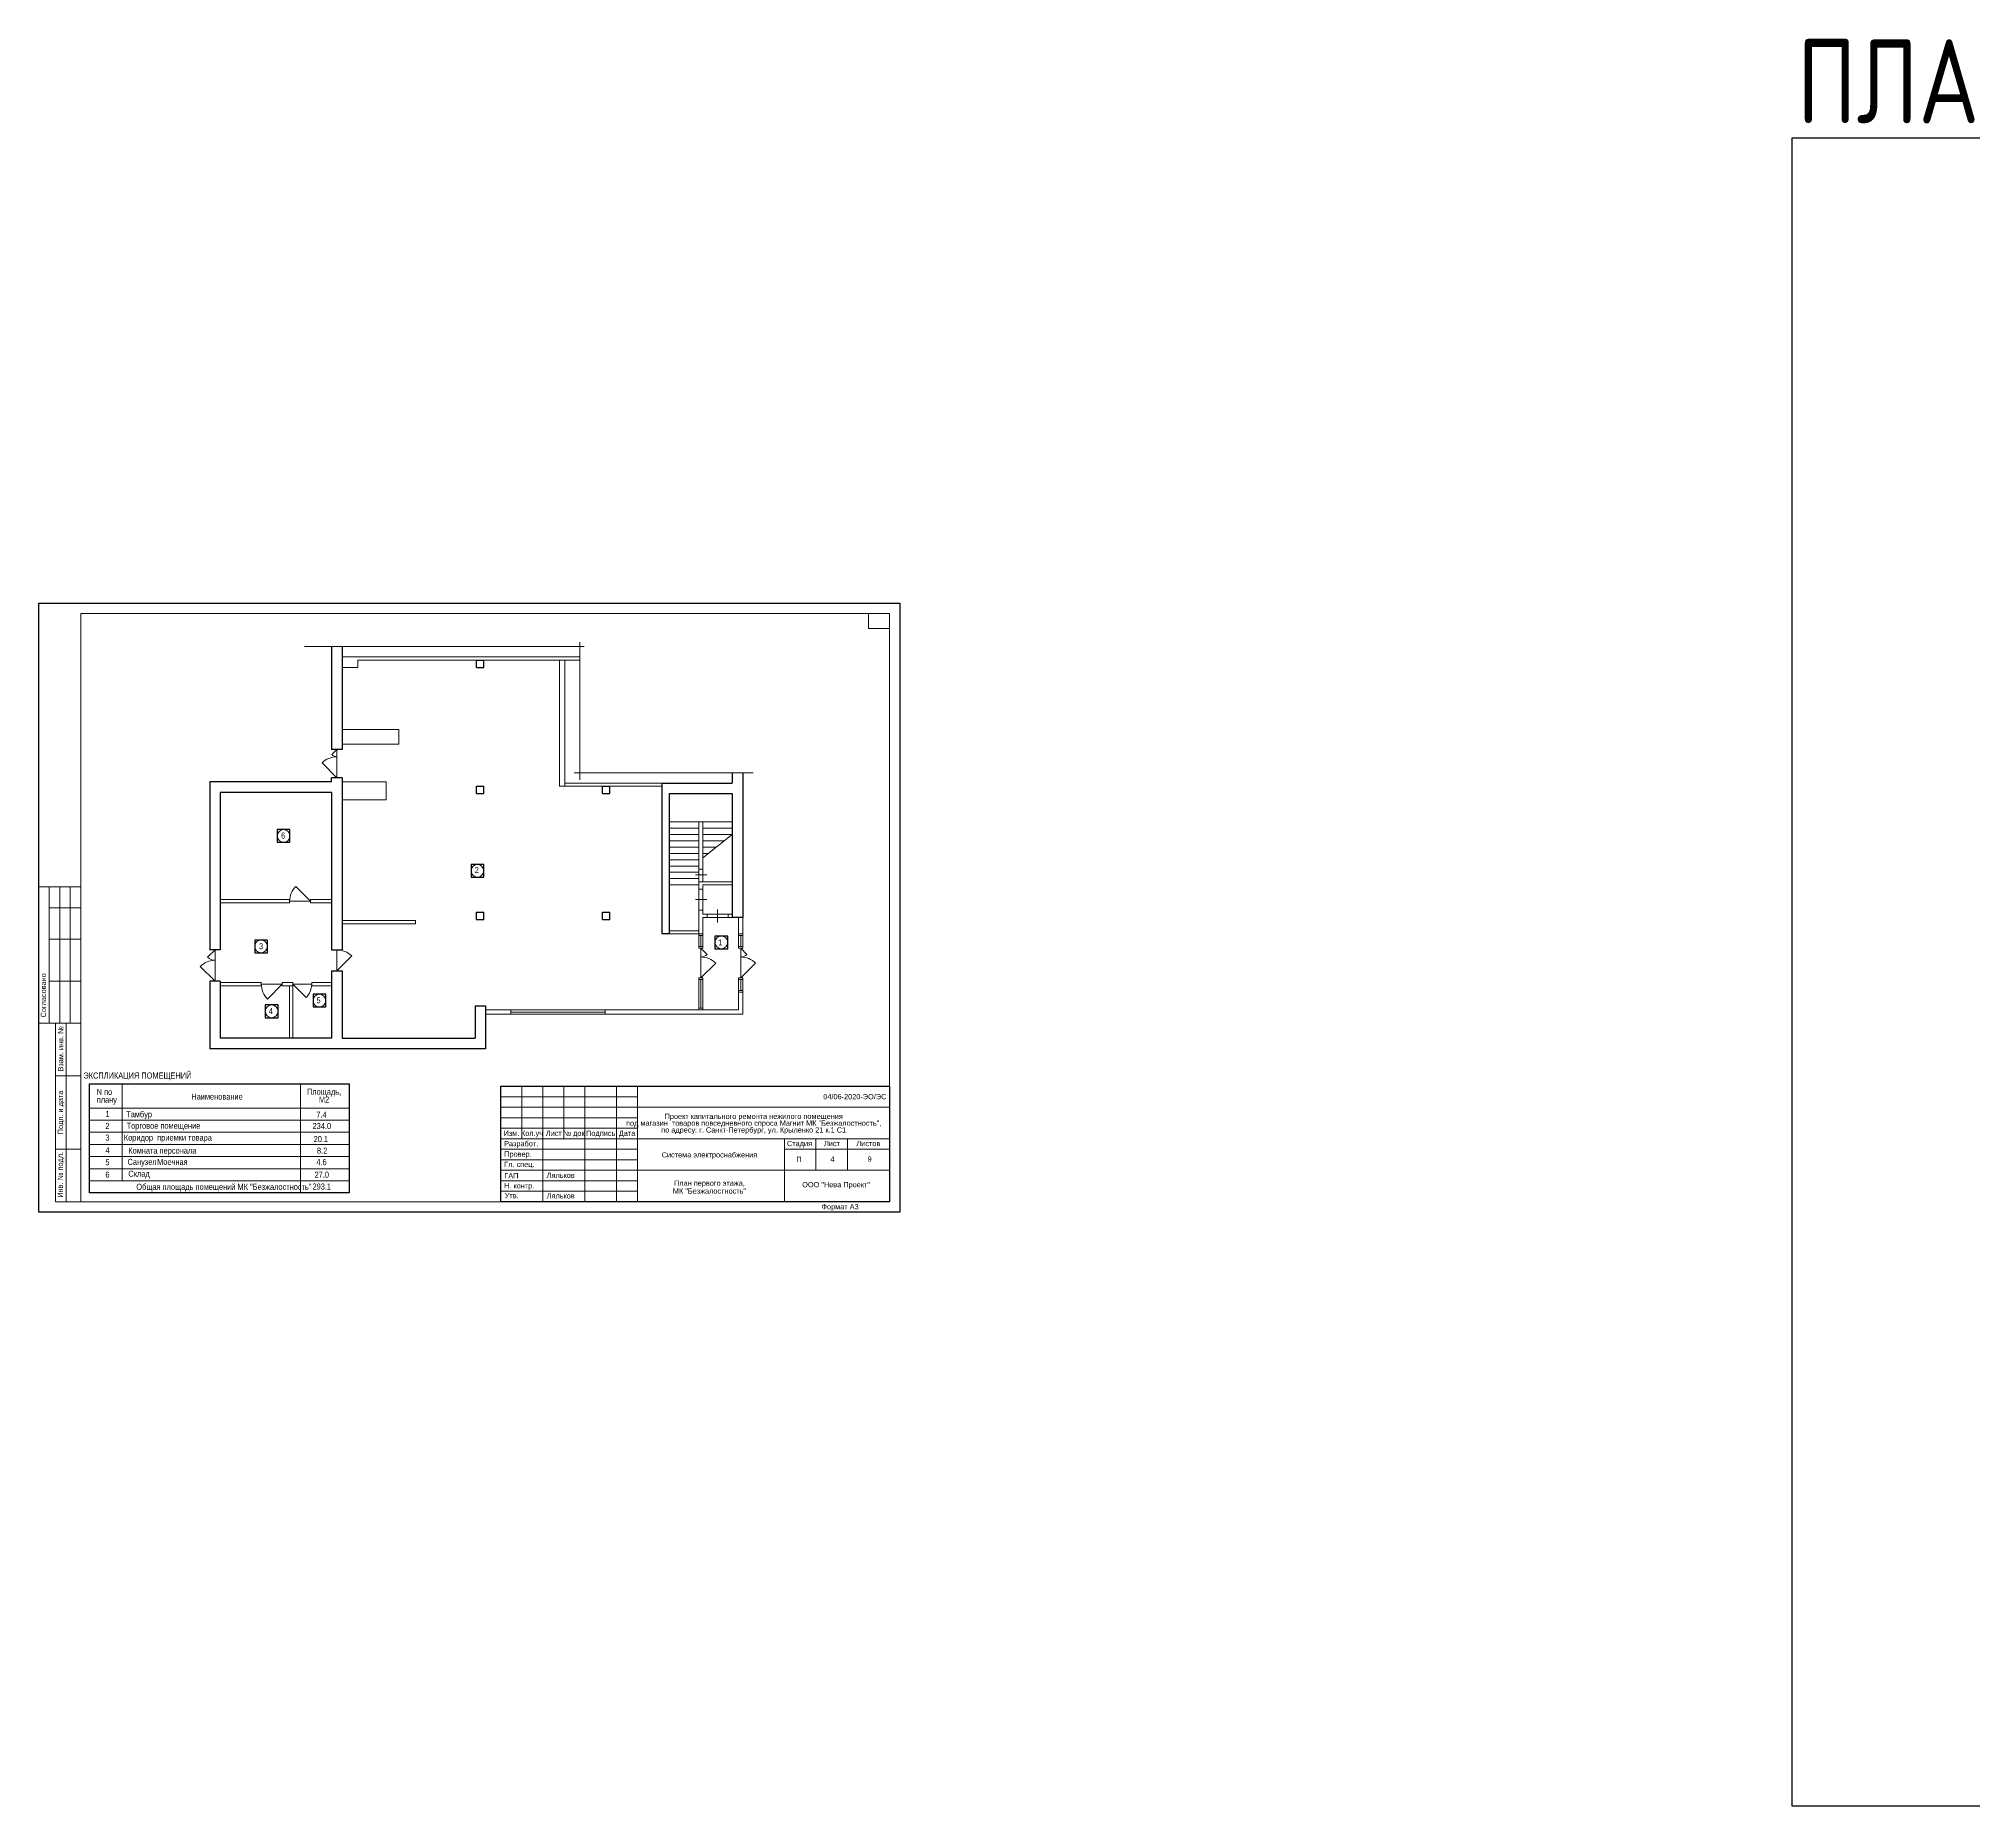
# Model space of a CAD drawing. Header units: metres. Extents: x -136 to 149, y -320 to -175.
# Drawn here: x -19.6 to 72.5, y -259.4 to -175.3 of the extents above; entities that cross this region are included whole.
import ezdxf
from ezdxf.enums import TextEntityAlignment as Align

# ---------------------------------------------------------------- set-up
doc = ezdxf.new("R2010")
doc.units = ezdxf.units.M
doc.header["$MEASUREMENT"] = 0
for name, color, linetype in [('YOLO_FRAME', 1, 'Continuous'), ('YOLO_STAMP', 1, 'Continuous'), ('YOLO_TABLE', 1, 'Continuous')]:
    doc.layers.add(name, color=color, linetype=linetype)
doc.styles.get("Standard").update_dxf_attribs({"font": 'cs_gost2304.shx'})
doc.styles.add('Style-Arial', font='arial.ttf')

msp = doc.modelspace()

# ---------------------------------------------------------------- linework, layer by layer
at = {"color": 7, "linetype": 'Continuous', "lineweight": 0}
for p, q in [((-19.56852963, -202.1241829), (21.43147037, -202.1241829)), ((-19.56852963, -231.1241829), (-19.56852963, -202.1241829)), ((21.43147037, -202.1241829), (21.43147037, -231.1241829)), ((6.39190748, -204.18770915), (-6.91639216, -204.18770915)), ((6.19271287, -203.98661051), (6.19271287, -210.53002636)), ((-6.07990567, -209.73101566), (-5.37279889, -210.43812244)), ((-5.37279889, -209.08812244), (-5.62028627, -209.33560981)), ((-5.37279889, -209.08812244), (-5.37279889, -210.43812244)), ((14.44362475, -210.20526558), (5.92052371, -210.20526558)), ((10.45220111, -212.53812244), (13.45220111, -212.53812244)), ((10.45220111, -212.83812244), (11.85220111, -212.83812244)), ((10.45220111, -213.13812244), (11.85220111, -213.13812244)), ((10.45220111, -213.43812244), (11.85220111, -213.43812244)), ((12.05220111, -212.83812244), (13.45220111, -212.83812244)), ((13.45220111, -213.13812244), (12.05220111, -214.25589336)), ((12.05220111, -213.13812244), (13.45220111, -213.13812244)), ((12.05220111, -213.43812244), (13.07645328, -213.43812244)), ((10.45220111, -213.73812244), (11.85220111, -213.73812244)), ((10.45220111, -214.03812244), (11.85220111, -214.03812244)), ((10.45220111, -214.33812244), (11.85220111, -214.33812244)), ((12.05220111, -213.73812244), (12.70070544, -213.73812244)), ((12.05220111, -214.03812244), (12.32495761, -214.03812244)), ((10.45220111, -214.63812244), (11.85220111, -214.63812244)), ((10.45220111, -214.93812244), (11.85220111, -214.93812244)), ((10.45220111, -215.23812244), (11.85220111, -215.23812244)), ((11.69971906, -215.05484075), (12.24346902, -215.05484075)), ((11.85220111, -214.78812244), (11.85220111, -215.38812244)), ((12.05220111, -214.78812244), (12.05220111, -215.38812244)), ((-7.62279889, -216.31312244), (-6.62279889, -216.31312244)), ((-6.62279889, -216.31312244), (-7.32990567, -215.60601566)), ((10.45220111, -215.53812244), (11.85220111, -215.53812244)), ((11.69971906, -216.23812244), (12.24346902, -216.23812244)), ((11.85220111, -216.73812244), (11.85220111, -215.73812244)), ((12.05220111, -215.73812244), (12.05220111, -216.73812244)), ((12.25220111, -216.93812244), (13.25220111, -216.93812244)), ((12.25220111, -217.08812244), (13.25220111, -217.08812244)), ((12.75220111, -216.71443413), (12.75220111, -217.32939035)), ((11.85220111, -217.94812244), (11.85220111, -218.46812244)), ((11.95220111, -217.94812244), (11.95220111, -218.46812244)), ((12.05220111, -217.94812244), (12.05220111, -218.46812244)), ((13.75220111, -217.94812244), (13.75220111, -218.46812244)), ((13.85220111, -217.94812244), (13.85220111, -218.46812244)), ((13.95220111, -217.94812244), (13.95220111, -218.46812244)), ((-11.17279889, -218.62812244), (-11.52635228, -218.98167583)), ((-11.17279889, -218.62812244), (-11.17279889, -220.12812244)), ((-5.37279889, -218.62812244), (-5.37279889, -219.62812244)), ((-5.37279889, -219.62812244), (-4.66569211, -218.92101566)), ((11.95220111, -218.54812244), (11.95220111, -219.96812244)), ((11.95220111, -218.54812244), (12.24918595, -218.84510729)), ((13.85220111, -218.54812244), (13.85220111, -219.96812244)), ((13.85220111, -218.54812244), (14.14918595, -218.84510729)), ((-11.87990567, -219.42101566), (-11.17279889, -220.12812244)), ((11.85220111, -220.04812244), (11.85220111, -221.48812244)), ((12.65930789, -219.26101566), (11.95220111, -219.96812244)), ((11.95220111, -220.04812244), (11.95220111, -221.40812244)), ((12.05220111, -220.04812244), (12.05220111, -221.48812244)), ((13.75220111, -220.04812244), (13.75220111, -220.56812244)), ((14.55930789, -219.26101566), (13.85220111, -219.96812244)), ((13.85220111, -220.56812244), (13.85220111, -220.04812244)), ((13.95220111, -220.56812244), (13.95220111, -220.04812244)), ((-7.97279889, -220.26312244), (-8.97279889, -220.26312244)), ((-7.97279889, -220.26312244), (-8.67990567, -220.97022922)), ((-6.57279889, -220.26312244), (-7.47279889, -220.26312244)), ((-7.47279889, -220.26312244), (-6.83640279, -220.89951854)), ((7.40220111, -221.48812244), (2.90220111, -221.48812244)), ((2.90220111, -221.58812244), (7.40220111, -221.58812244)), ((7.40220111, -221.68812244), (2.90220111, -221.68812244)), ((2.43147037, -225.6241829), (8.93147037, -225.6241829)), ((2.43147037, -226.1241829), (8.93147037, -226.1241829)), ((-17.14639491, -226.73704818), (-4.79257705, -226.73704818)), ((-17.14639491, -227.31454818), (-4.79257705, -227.31454818)), ((2.43147037, -226.6241829), (8.93147037, -226.6241829)), ((-17.14639491, -227.89204818), (-4.79257705, -227.89204818)), ((2.43147037, -228.1241829), (8.93147037, -228.1241829)), ((-17.14639491, -228.46954818), (-4.79257705, -228.46954818)), ((-17.14639491, -229.04704818), (-4.79257705, -229.04704818)), ((2.43147037, -228.6241829), (8.93147037, -228.6241829)), ((2.43147037, -229.1241829), (8.93147037, -229.1241829)), ((-17.14639491, -229.62454818), (-4.79257705, -229.62454818)), ((2.43147037, -229.6241829), (8.93147037, -229.6241829)), ((2.43147037, -230.1241829), (8.93147037, -230.1241829)), ((21.43147037, -231.1241829), (-19.56852963, -231.1241829))]:
    msp.add_line(p, q, dxfattribs=at)
at = {"color": 7, "linetype": 'Continuous', "lineweight": 13}
for p, q in [((-17.56852963, -202.6241829), (20.93147037, -202.6241829)), ((-17.56852963, -202.6241829), (-17.56852963, -230.6241829)), ((19.93147037, -202.6241829), (19.93147037, -203.3241829)), ((19.93147037, -203.3241829), (20.93147037, -203.3241829)), ((20.93147037, -202.6241829), (20.93147037, -230.6241829)), ((-5.12279889, -204.68812244), (6.19271287, -204.68812244)), ((-4.37279889, -205.18812244), (-5.12279889, -205.18812244)), ((-4.37279889, -204.83812244), (6.19271287, -204.83812244)), ((-4.37279889, -204.83812244), (-4.37279889, -205.18812244)), ((5.22720111, -204.83812244), (5.22720111, -210.83812244)), ((5.47720111, -204.83812244), (5.47720111, -210.83812244)), ((-2.42279889, -208.13812244), (-5.12279889, -208.13812244)), ((-2.42279889, -208.13812244), (-2.42279889, -208.83812244)), ((-2.42279889, -208.83812244), (-5.12279889, -208.83812244)), ((-3.02279889, -210.63812244), (-5.12279889, -210.63812244)), ((-3.02279889, -210.63812244), (-3.02279889, -211.48812244)), ((10.10220111, -210.83812244), (5.22720111, -210.83812244)), ((10.10220111, -210.68812244), (5.47720111, -210.68812244)), ((-3.02279889, -211.48812244), (-5.12279889, -211.48812244)), ((11.85220111, -214.78812244), (11.85220111, -212.53812244)), ((12.05220111, -214.78812244), (12.05220111, -212.53812244)), ((11.85220111, -214.78812244), (12.05220111, -214.78812244)), ((11.85220111, -215.73812244), (11.85220111, -215.38812244)), ((11.85220111, -215.38812244), (13.45220111, -215.38812244)), ((-19.56852963, -215.6241829), (-17.56852963, -215.6241829)), ((-19.56852963, -215.6241829), (-19.56852963, -222.1241829)), ((-19.06852963, -215.6241829), (-19.06852963, -222.1241829)), ((-18.56852963, -215.6241829), (-18.56852963, -222.1241829)), ((-18.06852963, -215.6241829), (-18.06852963, -222.1241829)), ((-10.92279889, -216.23812244), (-7.62279889, -216.23812244)), ((-10.92279889, -216.38812244), (-7.62279889, -216.38812244)), ((-7.62279889, -216.23812244), (-7.62279889, -216.38812244)), ((-6.62279889, -216.23812244), (-6.62279889, -216.38812244)), ((-6.62279889, -216.23812244), (-5.62279889, -216.23812244)), ((-6.62279889, -216.38812244), (-5.62279889, -216.38812244)), ((11.85220111, -215.73812244), (12.05220111, -215.73812244)), ((12.05220111, -215.73812244), (12.05220111, -215.53812244)), ((12.05220111, -215.53812244), (13.45220111, -215.53812244)), ((-19.06852963, -216.6241829), (-17.56852963, -216.6241829)), ((-1.62279889, -217.23812244), (-5.12279889, -217.23812244)), ((-1.62279889, -217.23812244), (-1.62279889, -217.38812244)), ((11.85220111, -216.73812244), (12.05220111, -216.73812244)), ((12.05220111, -216.93812244), (12.05220111, -216.73812244)), ((12.05220111, -216.93812244), (12.25220111, -216.93812244)), ((12.05220111, -217.08812244), (12.25220111, -217.08812244)), ((12.25220111, -217.08812244), (12.25220111, -216.93812244)), ((13.25220111, -217.08812244), (13.25220111, -216.93812244)), ((13.25220111, -216.93812244), (13.45220111, -216.93812244)), ((13.25220111, -217.08812244), (13.45220111, -217.08812244)), ((-19.06852963, -218.1241829), (-17.56852963, -218.1241829)), ((-1.62279889, -217.38812244), (-5.12279889, -217.38812244)), ((10.45220111, -217.71812244), (11.85220111, -217.71812244)), ((10.45220111, -217.86812244), (12.05220111, -217.86812244)), ((-19.06852963, -220.1241829), (-17.56852963, -220.1241829)), ((-10.92279889, -220.18812244), (-8.97279889, -220.18812244)), ((-10.92279889, -220.33812244), (-8.97279889, -220.33812244)), ((-8.97279889, -220.18812244), (-8.97279889, -220.33812244)), ((-7.97279889, -220.18812244), (-7.97279889, -220.33812244)), ((-7.97279889, -220.18812244), (-7.47279889, -220.18812244)), ((-7.97279889, -220.33812244), (-7.47279889, -220.33812244)), ((-7.62279889, -220.33812244), (-7.62279889, -222.83812244)), ((-7.47279889, -220.18812244), (-7.47279889, -222.83812244)), ((-6.57279889, -220.18812244), (-6.57279889, -220.33812244)), ((-6.57279889, -220.18812244), (-5.62279889, -220.18812244)), ((-6.57279889, -220.33812244), (-5.62279889, -220.33812244)), ((13.75220111, -220.56812244), (13.75220111, -221.48812244)), ((13.95220111, -220.56812244), (13.95220111, -221.68812244)), ((1.70220111, -221.48812244), (2.90220111, -221.48812244)), ((1.70220111, -221.68812244), (2.90220111, -221.68812244)), ((2.90220111, -221.48812244), (2.90220111, -221.68812244)), ((7.40220111, -221.48812244), (7.40220111, -221.68812244)), ((7.40220111, -221.48812244), (13.75220111, -221.48812244)), ((7.40220111, -221.68812244), (13.95220111, -221.68812244)), ((-19.56852963, -222.1241829), (-17.56852963, -222.1241829)), ((-18.26852963, -230.6241829), (-18.26852963, -222.1241829)), ((-18.76852963, -224.6241829), (-17.56852963, -224.6241829)), ((-17.14639491, -225.00454818), (-4.79257705, -225.00454818)), ((-17.14639491, -225.00454818), (-17.14639491, -230.20204818)), ((-15.59969529, -225.00454818), (-15.59969529, -229.62454818)), ((-7.10257705, -225.00454818), (-7.10257705, -230.20204818)), ((-4.79257705, -225.00454818), (-4.79257705, -230.20204818)), ((2.43147037, -225.1241829), (20.93147037, -225.1241829)), ((2.43147037, -225.1241829), (2.43147037, -230.6241829)), ((3.43147037, -225.1241829), (3.43147037, -227.6241829)), ((4.43147037, -225.1241829), (4.43147037, -230.6241829)), ((5.43147037, -225.1241829), (5.43147037, -227.6241829)), ((6.43147037, -225.1241829), (6.43147037, -230.6241829)), ((7.93147037, -225.1241829), (7.93147037, -230.6241829)), ((8.93147037, -225.1241829), (8.93147037, -230.6241829)), ((-17.14639491, -226.15954818), (-4.79257705, -226.15954818)), ((8.93147037, -226.1241829), (20.93147037, -226.1241829)), ((2.43147037, -227.1241829), (8.93147037, -227.1241829)), ((-18.76852963, -228.1241829), (-17.56852963, -228.1241829)), ((2.43147037, -227.6241829), (20.93147037, -227.6241829)), ((15.93147037, -228.1241829), (20.93147037, -228.1241829)), ((8.93147037, -229.1241829), (20.93147037, -229.1241829)), ((-17.14639491, -230.20204818), (-4.79257705, -230.20204818)), ((-18.00746369, -230.6241829), (20.93147037, -230.6241829))]:
    msp.add_line(p, q, dxfattribs=at)
at = {"color": 7, "linetype": 'Continuous', "lineweight": 30}
for p, q in [((-5.62279889, -204.18770915), (-5.62279889, -209.08812244)), ((-5.12279889, -204.18770915), (-5.12279889, -209.08812244)), ((1.27720111, -204.83812244), (1.62720111, -204.83812244)), ((1.27720111, -205.18812244), (1.27720111, -204.83812244)), ((1.27720111, -205.18812244), (1.62720111, -205.18812244)), ((1.62720111, -205.18812244), (1.62720111, -204.83812244)), ((-5.12279889, -209.08812244), (-5.62279889, -209.08812244)), ((-5.62279889, -210.63812244), (-11.42279889, -210.63812244)), ((-11.42279889, -210.63812244), (-11.42279889, -218.62812244)), ((-5.12279889, -210.43812244), (-5.62279889, -210.43812244)), ((-5.62279889, -210.63812244), (-5.62279889, -210.43812244)), ((-5.12279889, -210.43812244), (-5.12279889, -218.62812244)), ((1.27720111, -210.83812244), (1.62720111, -210.83812244)), ((1.27720111, -211.18812244), (1.27720111, -210.83812244)), ((1.62720111, -211.18812244), (1.62720111, -210.83812244)), ((7.27720111, -210.83812244), (7.62720111, -210.83812244)), ((7.27720111, -211.18812244), (7.27720111, -210.83812244)), ((7.62720111, -211.18812244), (7.62720111, -210.83812244)), ((10.10220111, -210.68812244), (10.10220111, -217.86812244)), ((10.10220111, -210.68812244), (13.45220111, -210.68812244)), ((13.45220111, -210.20526558), (13.45220111, -210.68812244)), ((13.95220111, -210.20526558), (13.95220111, -217.08812244)), ((-10.92279889, -211.13812244), (-10.92279889, -218.62812244)), ((-5.62279889, -211.13812244), (-10.92279889, -211.13812244)), ((-5.62279889, -211.13812244), (-5.62279889, -218.62812244)), ((1.27720111, -211.18812244), (1.62720111, -211.18812244)), ((7.27720111, -211.18812244), (7.62720111, -211.18812244)), ((10.45220111, -211.18812244), (10.45220111, -217.86812244)), ((10.45220111, -211.18812244), (13.45220111, -211.18812244)), ((13.45220111, -211.18812244), (13.45220111, -217.08812244)), ((1.27720111, -216.83812244), (1.62720111, -216.83812244)), ((1.27720111, -217.18812244), (1.27720111, -216.83812244)), ((1.27720111, -217.18812244), (1.62720111, -217.18812244)), ((1.62720111, -217.18812244), (1.62720111, -216.83812244)), ((7.27720111, -216.83812244), (7.62720111, -216.83812244)), ((7.27720111, -217.18812244), (7.27720111, -216.83812244)), ((7.27720111, -217.18812244), (7.62720111, -217.18812244)), ((7.62720111, -217.18812244), (7.62720111, -216.83812244)), ((13.95220111, -217.08812244), (13.45220111, -217.08812244)), ((10.45220111, -217.86812244), (10.10220111, -217.86812244)), ((-10.92279889, -218.62812244), (-11.42279889, -218.62812244)), ((-5.62279889, -218.62812244), (-5.12279889, -218.62812244)), ((-5.62279889, -219.62812244), (-5.12279889, -219.62812244)), ((-5.62279889, -219.62812244), (-5.62279889, -222.83812244)), ((-5.12279889, -219.62812244), (-5.12279889, -222.83812244)), ((-10.92279889, -220.12812244), (-11.42279889, -220.12812244)), ((-11.42279889, -220.12812244), (-11.42279889, -223.33812244)), ((-10.92279889, -220.12812244), (-10.92279889, -222.83812244)), ((1.20220111, -221.28812244), (1.20220111, -222.83812244)), ((1.20220111, -221.28812244), (1.70220111, -221.28812244)), ((1.70220111, -221.28812244), (1.70220111, -223.33812244)), ((-5.62279889, -222.83812244), (-10.92279889, -222.83812244)), ((-5.12279889, -222.83812244), (1.20220111, -222.83812244)), ((1.70220111, -223.33812244), (-11.42279889, -223.33812244))]:
    msp.add_line(p, q, dxfattribs=at)
at = {"color": 7, "linetype": 'Continuous', "lineweight": 13, "flags": 128}
for points in [[(12.05220111, -217.08812244), (12.05220111, -217.94812244), (11.85220111, -217.94812244), (11.85220111, -216.73812244)], [(13.95220111, -217.08812244), (13.95220111, -217.94812244), (13.75220111, -217.94812244), (13.75220111, -217.08812244)], [(13.75220111, -217.86812244), (13.95220111, -217.86812244)], [(13.95220111, -220.56812244), (13.75220111, -220.56812244)], [(13.75220111, -220.64812244), (13.95220111, -220.64812244)], [(11.85220111, -221.48812244), (11.85220111, -221.40812244), (11.85220111, -221.40812244), (12.05220111, -221.40812244), (12.05220111, -221.48812244)], [(-17.56852963, -230.6241829), (-18.76852963, -230.6241829), (-18.76852963, -222.1241829)], [(15.93147037, -227.6241829), (15.93147037, -230.6241829)], [(17.43147037, -227.6241829), (17.43147037, -229.1241829)], [(18.93147037, -227.6241829), (18.93147037, -229.1241829)]]:
    msp.add_lwpolyline(points, dxfattribs=at)
for points in [[(11.85220111, -218.46812244), (12.05220111, -218.46812244), (12.05220111, -218.54812244), (11.85220111, -218.54812244), (11.85220111, -218.46812244)], [(13.75220111, -218.46812244), (13.95220111, -218.46812244), (13.95220111, -218.54812244), (13.75220111, -218.54812244), (13.75220111, -218.46812244)], [(11.85220111, -219.96812244), (12.05220111, -219.96812244), (12.05220111, -220.04812244), (11.85220111, -220.04812244), (11.85220111, -219.96812244)], [(13.75220111, -219.96812244), (13.95220111, -219.96812244), (13.95220111, -220.04812244), (13.75220111, -220.04812244), (13.75220111, -219.96812244)]]:
    msp.add_lwpolyline(points, close=True, dxfattribs=at)
at = {"color": 7, "linetype": 'Continuous', "lineweight": 13}
for centre in [(-7.91150839, -213.20756422), (1.32009296, -214.86760261), (-8.98147423, -218.4684067), (12.92842729, -218.27432301), (-6.20429167, -221.04576814), (-8.47816603, -221.55610473)]:
    msp.add_circle(centre, 0.30215027, dxfattribs=at)
at = {"color": 7, "linetype": 'Continuous', "lineweight": 0}
for centre, radius, start, end in [((-5.37279889, -210.43812244), 1, 90, 135), ((-5.37279889, -209.08812244), 0.35, 225, 270), ((-6.62279889, -216.31312244), 1, 135, 180), ((-11.17279889, -220.12812244), 1, 90, 135), ((-11.17279889, -218.62812244), 0.5, 225, 270), ((-5.37279889, -219.62812244), 1, 45, 90), ((11.95220111, -218.54812244), 0.42, 270, 315), ((11.95220111, -219.96812244), 1, 45, 90), ((13.85220111, -218.54812244), 0.42, 270, 315), ((13.85220111, -219.96812244), 1, 45, 90), ((-7.97279889, -220.26312244), 1, 180, 225), ((-7.47279889, -220.26312244), 0.9, 315, 0)]:
    msp.add_arc(centre, radius, start, end, dxfattribs=at)
at = {"color": 1, "linetype": 'Continuous', "lineweight": 30}
msp.add_3dface([(63.90866688, -179.96998058), (148.77260276, -179.96998058), (148.77260276, -259.3999491), (63.90866688, -259.3999491)], dxfattribs=at)
at = {"layer": 'YOLO_FRAME'}
msp.add_lwpolyline([(-19.56852963, -202.1241829), (21.43147037, -202.1241829), (21.43147037, -231.1241829), (-19.56852963, -231.1241829)], close=True, dxfattribs=at)
at = {"layer": 'YOLO_STAMP'}
msp.add_lwpolyline([(2.43147037, -225.1241829), (20.93147037, -225.1241829), (20.93147037, -230.6241829), (2.43147037, -230.6241829)], close=True, dxfattribs=at)
at = {"layer": 'YOLO_TABLE'}
for points in [[(-8.21365866, -213.50971449), (-7.60935812, -213.50971449), (-7.60935812, -212.90541395), (-8.21365866, -212.90541395)], [(1.01794269, -215.16975288), (1.62224323, -215.16975288), (1.62224323, -214.56545234), (1.01794269, -214.56545234)], [(-9.2836245, -218.77055697), (-8.67932396, -218.77055697), (-8.67932396, -218.16625644), (-9.2836245, -218.16625644)], [(12.62627702, -218.57647328), (13.23057756, -218.57647328), (13.23057756, -217.97217274), (12.62627702, -217.97217274)], [(-6.50644194, -221.34791841), (-5.9021414, -221.34791841), (-5.9021414, -220.74361787), (-6.50644194, -220.74361787)], [(-8.7803163, -221.858255), (-8.17601576, -221.858255), (-8.17601576, -221.25395446), (-8.7803163, -221.25395446)], [(-17.14639491, -225.00454818), (-4.79257705, -225.00454818), (-4.79257705, -230.20204818), (-17.14639491, -230.20204818)]]:
    msp.add_lwpolyline(points, close=True, dxfattribs=at)

# ---------------------------------------------------------------- texts
at = {"color": 7, "linetype": 'Continuous', "lineweight": 0, "style": 'Style-Arial', "width": 0.8}
for s, height, p in [('6', 0.28875, (-7.93058005, -213.04200098)), ('2', 0.28875, (1.28951862, -214.68401033)), ('1', 0.28875, (12.8736715, -218.13229033)), ('3', 0.28875, (-8.98089232, -218.31164333)), ('5', 0.28875, (-6.24804371, -220.88832754)), ('4', 0.28875, (-8.51415171, -221.39806979)), ('1', 0.28875, (-16.29470046, -226.30191525)), ('3', 0.28875, (-16.29470046, -227.42242675)), ('2', 0.28875, (-16.29470046, -226.86672144)), ('4', 0.28875, (-16.29522866, -228.02751904)), ('20.1', 0.28875, (-6.13696655, -227.49326311)), ('5', 0.28875, (-16.29382012, -228.59701767)), ('6', 0.28875, (-16.29470046, -229.18809854)), ('27.0', 0.28875, (-6.0920821, -229.18820148)), ('4.6', 0.28875, (-6.10651108, -228.59085288)), ('П', 0.25, (16.63079472, -228.48030386)), ('4', 0.25, (18.22280324, -228.46641218)), ('9', 0.25, (19.99072102, -228.46641218)), ('293.1', 0.28875, (-6.0920821, -229.75201474))]:
    msp.add_text(s, height=height, dxfattribs=at).set_placement(p, align=Align.TOP_CENTER)
for s, p in [('Согласовано', (-19.34413483, -220.79676103)), ('Взам. инв. №', (-18.5258507, -223.3398227)), ('Подп. и дата', (-18.53873713, -226.3696164)), ('Инв. № подл.', (-18.54320175, -229.3375342))]:
    msp.add_text(s, height=0.25, rotation=90, dxfattribs=at).set_placement(p, align=Align.MIDDLE_CENTER)
at = {"color": 7, "lineweight": 13, "style": 'Style-Arial', "width": 0.8}
msp.add_text('ЭКСПЛИКАЦИЯ ПОМЕЩЕНИЙ ', height=0.28875, dxfattribs=at).set_placement((-14.81993584, -224.61234656), align=Align.MIDDLE_CENTER)
at = {"color": 7, "linetype": 'Continuous', "lineweight": 13, "style": 'Style-Arial', "width": 0.8}
msp.add_text('04/06-2020-ЭО/ЭС', height=0.25, dxfattribs=at).set_placement((19.2843447, -225.49408918), align=Align.TOP_CENTER)
at = {"color": 7, "linetype": 'Continuous', "lineweight": 0, "style": 'Style-Arial', "width": 0.8}
for s, p in [('Тамбур', (-15.40237616, -226.3132443)), ('Торговое помещение ', (-15.38280549, -226.85535873)), ('Санузел', (-15.33863811, -228.5772026))]:
    msp.add_text(s, height=0.28875, dxfattribs=at).set_placement(p, align=Align.TOP_LEFT)
at = {"color": 7, "linetype": 'Continuous', "lineweight": 13, "style": 'Style-Arial', "width": 0.8}
for s, height, p in [('7.4', 0.28875, (-6.34969213, -226.32845113)), ('234.0', 0.28875, (-6.53119211, -226.87028274)), ('8.2', 0.28875, (-6.32155562, -228.04736291)), ('Общая площадь помещений МК "Безжалостность"', 0.28875, (-14.91972033, -229.76495368)), ('ООО "Нева Проект"', 0.25, (16.7781754, -229.68081817))]:
    msp.add_text(s, height=height, dxfattribs=at).set_placement(p, align=Align.TOP_LEFT)
at = {"color": 7, "linetype": 'Continuous', "lineweight": 0, "style": 'Style-Arial', "width": 0.8}
for s, p in [('Изм.', (2.9385182, -227.3591729)), ('Кол.уч', (3.91583834, -227.3591729)), ('Лист', (4.95423602, -227.3591729)), ('№ док', (5.91313732, -227.3591729)), ('Подпись', (7.18713664, -227.3591729)), ('Дата', (8.44261376, -227.3591729)), ('Провер.', (3.24577923, -228.35286628)), ('Разработ.', (3.40041639, -227.85513521)), ('Стадия', (16.64991512, -227.8491729)), ('Лист', (18.19423602, -227.8491729)), ('Листов', (19.92772707, -227.8491729)), ('ГАП', (2.93266387, -229.38159955)), ('Гл. спец.', (3.3120523, -228.84009608)), ('Утв.', (2.95100362, -230.3259828)), ('Н. контр.', (3.3069514, -229.8591729)), ('Формат А3', (18.57883146, -230.85495375))]:
    msp.add_text(s, height=0.25, dxfattribs=at).set_placement(p, align=Align.MIDDLE_CENTER)
at = {"color": 7, "lineweight": 13, "style": 'Style-Arial', "width": 0.8}
for p in [(4.61365062, -229.23601982), (4.61365062, -230.21527631)]:
    msp.add_text('Ляльков', height=0.25, dxfattribs=at).set_placement(p, align=Align.TOP_LEFT)
at = {"color": 1, "linetype": 'Continuous', "lineweight": 30, "insert": (64.12776432, -175.28162407), "char_height": 4, "attachment_point": 1}
msp.add_mtext('ПЛАН ОСНОВА', dxfattribs=at)
at = {"color": 7, "linetype": 'Continuous', "lineweight": 13, "style": 'Style-Arial'}
for s, insert, char_height, attachment_point, line_spacing_factor in [('\\H1x;\\W0.8;N по \\Pплану', (-16.80687613, -225.62237075), 0.28875, 4, 0.776524), ('\\H1x;\\W0.8;Наименование', (-12.30266264, -225.61562968), 0.28875, 4, 0.6), ('\\H1x;\\W0.8;Проект капитального ремонта нежилого помещения \\Pпод магазин  товаров повседневного спроса Магнит МК "Безжалостность",\\Pпо адресу: г. Санкт-Петербург, ул. Крыленко 21 к.1 С1', (14.46859729, -226.42896699), 0.25, 2, 0.776524)]:
    msp.add_mtext(s, dxfattribs=dict(at, insert=insert, char_height=char_height, attachment_point=attachment_point, line_spacing_factor=line_spacing_factor))
at = {"color": 7, "linetype": 'Continuous', "lineweight": 0, "style": 'Style-Arial'}
for s, insert, char_height, attachment_point, line_spacing_factor in [('\\H1x;\\W0.8;Площадь,\\PМ2', (-5.98313819, -225.23940606), 0.28875, 2, 0.776524), ('\\H1x;\\W0.8;Коридор  приемки товара', (-13.41819605, -227.42238743), 0.28875, 2, 0.6), ('\\H1x;\\W0.8;Комната персонала ', (-15.30279926, -228.03890343), 0.28875, 1, 0.6), ('{\\W0.8;Система электроснабжения}', (12.36298758, -228.42409425), 0.25, 5, 0.9), ('\\H1.000000x;\\W0.800000;Склад ', (-15.29979166, -229.14375144), 0.28875, 1, 0.60241), ('\\H1.000000x;\\W0.800000;Моечная ', (-13.92950551, -228.58059996), 0.28875, 1, 0.60241), ('\\H1x;\\W0.8;План первого этажа,\\PМК "Безжалостность"', (12.36298758, -229.92409425), 0.25, 5, 0.9)]:
    msp.add_mtext(s, dxfattribs=dict(at, insert=insert, char_height=char_height, attachment_point=attachment_point, line_spacing_factor=line_spacing_factor))

doc.saveas('drawing.dxf')
